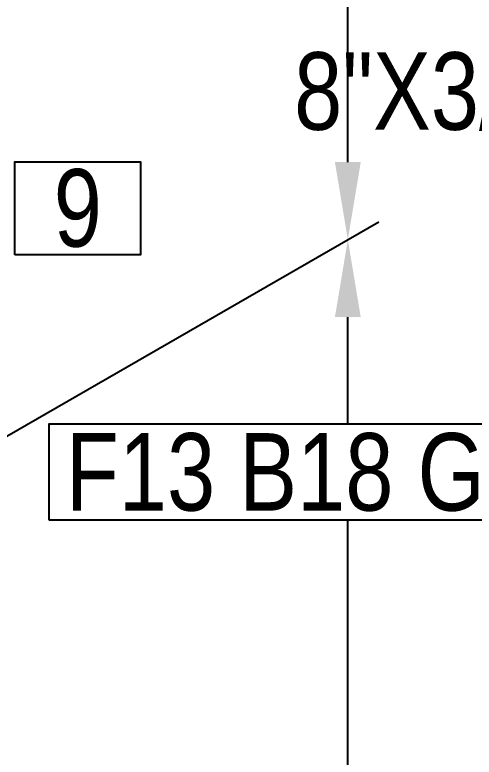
# Model space of a CAD drawing. Header units: millimetres. Extents: x 0 to 594, y 0 to 420.
# Drawn here: x 284 to 298.81, y 118.8 to 142.74 of the extents above; entities that cross this region are included whole.
import ezdxf
from ezdxf.enums import TextEntityAlignment as Align

# ---------------------------------------------------------------- set-up
doc = ezdxf.new("R2010")
doc.units = ezdxf.units.MM
doc.header["$LTSCALE"] = 0.25
doc.layers.add('주석', color=7, linetype='Continuous')
doc.layers.add('치수', color=1, linetype='Continuous')
doc.styles.add('AdskIsoAnnotation', font='arial.ttf', dxfattribs={"width": 0.8, "height": 1})
doc.styles.add('AdskIsoMetric', font='arial.ttf', dxfattribs={"width": 0.8, "height": 2.5})
doc.styles.add('AdskIsoMetric-30', font='arial.ttf', dxfattribs={"width": 0.8, "height": 2.5})
doc.dimstyles.new('AdskIsoMetric', dxfattribs={"dimtxt": 2.5, "dimasz": 2.5, "dimexe": 1, "dimexo": 2, "dimgap": 0.8, "dimtad": 1, "dimdec": 0, "dimrnd": 1, "dimzin": 0, "dimdsep": 46, "dimtxsty": 'AdskIsoMetric', "dimcen": 0, "dimclrt": 7, "dimadec": 0, "dimazin": 0, "dimtfac": 1, "dimtdec": 0, "dimtmove": 1, "dimatfit": 3, "dimfxl": 0, "dimfrac": 2, "dimtolj": 1, "dimtzin": 0, "dimarcsym": 0})

# ---------------------------------------------------------------- blocks, each defined once
blk = doc.blocks.new('*D93')
at = {"layer": 'Defpoints', "color": 0}
for p in [(294.733, 135.493), (281.742, 127.993), (281.742, 77.137)]:
    blk.add_point(p, dxfattribs=at)
at = {"layer": '치수', "color": 0, "lineweight": -2}
for p, q in [((283.742, 129.148), (295.733, 136.07)), ((294.733, 87.137), (294.733, 132.993)), ((283.742, 78.291), (295.733, 85.214))]:
    blk.add_line(p, q, dxfattribs=at)
at = {"layer": '치수', "color": 0}
for points in [[(294.316, 132.993), (295.149, 132.993), (294.733, 135.493)], [(294.316, 87.137), (295.149, 87.137), (294.733, 84.637)]]:
    blk.add_solid(points, dxfattribs=at)
at = {"layer": '치수', "color": 7, "insert": (292.466, 108.756), "char_height": 2.5, "attachment_point": 5, "rotation": 90, "style": 'AdskIsoMetric-30'}
blk.add_mtext('\\A1;328', dxfattribs=at)
blk = doc.blocks.new('*D94')
at = {"layer": 'Defpoints', "color": 0}
for p in [(294.733, 168.576), (284.394, 162.607), (281.742, 127.993)]:
    blk.add_point(p, dxfattribs=at)
at = {"layer": '치수', "color": 0, "lineweight": -2}
for p, q in [((286.394, 163.762), (295.733, 169.153)), ((294.733, 137.993), (294.733, 166.076)), ((283.742, 129.148), (295.733, 136.07))]:
    blk.add_line(p, q, dxfattribs=at)
at = {"layer": '치수', "color": 0}
for points in [[(294.316, 166.076), (295.149, 166.076), (294.733, 168.576)], [(294.316, 137.993), (295.149, 137.993), (294.733, 135.493)]]:
    blk.add_solid(points, dxfattribs=at)
at = {"layer": '치수', "color": 7, "insert": (292.488, 150.738), "char_height": 2.5, "attachment_point": 5, "rotation": 90, "style": 'AdskIsoMetric-30'}
blk.add_mtext('\\A1;227', dxfattribs=at)
blk = doc.blocks.new('AnnoRect')
at = {"color": 0, "linetype": 'ByBlock', "lineweight": -2}
blk.add_wipeout([(-0.8095, -0.6), (-0.8095, 0.6), (0.8095, 0.6), (0.8095, -0.6)], dxfattribs=at)
blk.add_lwpolyline([(-0.8095, -0.6), (-0.8095, 0.6), (0.8095, 0.6), (0.8095, -0.6)], close=True, dxfattribs=at)
at = {"color": 0, "linetype": 'ByBlock', "lineweight": -2, "style": 'AdskIsoAnnotation', "width": 0.8}
blk.add_attdef('XX', text='', height=1, dxfattribs=at).set_placement((0, 0), align=Align.MIDDLE_CENTER)

msp = doc.modelspace()

# ---------------------------------------------------------------- texts
at = {"layer": '주석', "insert": (293, 139), "char_height": 2.5, "attachment_point": 7, "style": 'AdskIsoAnnotation'}
msp.add_mtext('{\\Q0;8"X3/4" NS}', dxfattribs=at)

# ---------------------------------------------------------------- dimensions: what is measured, and where the dimension line sits
at = {"layer": '치수'}
for base, p1, p2, text, override, picture, middle in [((294.7328, 168.576), (281.7424, 127.9931), (284.394, 162.6069), '227', {"dimtad": 0, "dimlfac": 6.559539, "dimtxsty": 'AdskIsoMetric-30', "dimse1": 0, "dimse2": 0, "dimsd1": 0, "dimsd2": 0, "dimtmove": 1}, '*D94', (292.4878, 150.7384)), ((294.7328, 135.4931), (281.7424, 77.1367), (281.7424, 127.9931), '328', {"dimtad": 0, "dimlfac": 6.452191, "dimtxsty": 'AdskIsoMetric-30', "dimse1": 0, "dimse2": 0, "dimsd1": 0, "dimsd2": 0, "dimtmove": 1}, '*D93', (292.4656, 108.756))]:
    dim = msp.add_linear_dim(base=base, p1=p1, p2=p2, angle=90, text=text, dimstyle='AdskIsoMetric', override=override, dxfattribs=at)
    dim.commit()
    dim.dimension.update_dxf_attribs({"geometry": picture, "text_midpoint": middle, "dimtype": 160})

# ---------------------------------------------------------------- next in the draw order: block references
at = {"layer": '주석'}
ref = msp.add_blockref('AnnoRect', (286.0238, 136.5), dxfattribs=dict(at, xscale=2.5, yscale=2.5, zscale=2.5))
ref.add_attrib('XX_001', '9', (285.2503, 135.2662), dxfattribs={"layer": '0', "color": 0, "linetype": 'ByBlock', "lineweight": -2, "height": 2.5, "style": 'AdskIsoAnnotation', "width": 0.8})
ref = msp.add_blockref('AnnoRect', (294, 128), dxfattribs=dict(at, xscale=10.99169741697417, yscale=2.586971350613916, zscale=2.5))
ref.add_attrib('XX_001', 'F13 B18 G24', (285.6432, 126.7509), dxfattribs={"layer": '0', "color": 0, "linetype": 'ByBlock', "lineweight": -2, "height": 2.5, "style": 'AdskIsoAnnotation', "width": 0.8})

doc.saveas('drawing.dxf')
